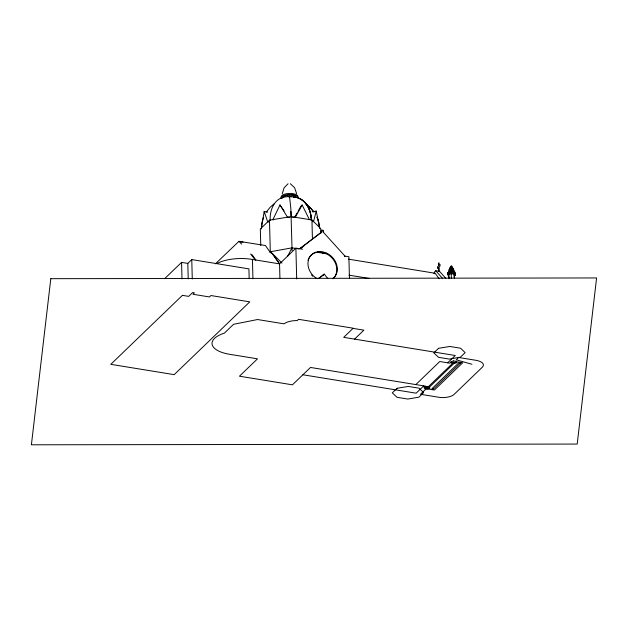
<?xml version="1.0" encoding="UTF-8"?>
<svg xmlns="http://www.w3.org/2000/svg" width="628" height="628" viewBox="0 0 628 628"><rect width="100%" height="100%" fill="white"/><g stroke="black" fill="none" stroke-linecap="round" stroke-linejoin="round"><path stroke-width="0.94" d="M270.205 220.467C269.624 211.275 273.368 200.065 283.118 197.302A6.79 2.826 -1.5 0 1 291.557 195.277L293.166 195.551A6.79 2.826 -1.5 0 1 296.165 197.255M261.405 228.953L261.79 223.152L263.422 217.492M282.231 193.809L284.099 187.756L288.071 183.753M261.444 226.049L261.546 225.169M261.468 227.87L264.168 211.503L267.701 212.076M312.179 211.848L316.222 211.055L313.545 221.543L312.634 221.723M434.019 273.769L434.6 271.893L435.777 270.762L439.6 271.382L445.856 278.463M284.115 211L279.986 204.948L272.921 219.588L273.235 219.973M287.679 256.169L292.012 247.848L298.716 248.939M294.854 216.99L297.123 212.908M298.033 211.267L300.757 206.361L302.154 205.011L309.4 219.565M302.154 205.011L295.341 217.28L292.664 217.296M266.248 212.138L270.181 207.248L274.467 203.496M164.614 278.699L181.563 262.386L187.811 263.399L191.768 259.592L248.916 268.886L249.175 278.581M282.003 198.377L283.118 197.302L289.508 196.258L296.479 197.388M292.271 195.402L292.946 194.751M320.814 233.365L320.688 228.482L311.935 219.981L291.188 216.605L269.475 220.153L260.322 228.969L260.761 245.572M269.844 251.836L292.012 247.848M279.931 278.353L279.554 263.87L295.89 248.139L302.508 249.214M321.285 230.688L321.874 230.123L323.059 230.319L323.608 232.517L344.984 256.122L348.885 256.758L349.443 278.118M321.874 230.123L321.897 231.214L320.814 231.693L321.316 231.771M322.478 230.876L323.059 230.319M321.395 231.135L320.837 232.721L299.886 248.719L303.874 246.129M322.996 232.046L323.577 231.489M318.192 251.765L317.611 252.323L326.12 253.712L326.701 253.147L322.918 251.867L319.103 251.577L315.539 252.291A16.053 13.282 46.1 0 0 315.075 277.364L317.203 278.683M322.91 275.378L324.205 274.138L327.824 278.494M344.403 256.679L344.984 256.122M354.569 339.12L363.887 330.147L353.014 328.381M439.6 271.382L439.262 271.704L439.137 266.876L440.055 265.989L440.016 264.435L439.098 265.314L439.035 262.794L438.407 263.391L438.477 265.919L437.488 266.869L437.535 268.549L438.517 267.599L438.619 271.367M415.83 384.587L439.765 361.532L449.829 363.172L450.912 362.121L454.735 362.749M423.743 385.875L416.144 393.191L302.9 374.767M447.678 362.819L455.276 355.503L343.697 337.354L353.195 328.209L298.536 319.314L297.248 320.555A14.02 5.833 -1.5 0 0 284.021 323.836L257.551 319.534L233.553 324.299L224.384 333.13A29.595 12.317 -1.5 0 0 212.225 344.843A29.595 12.317 -1.5 0 0 230.382 354.42L257.496 358.831L239.456 376.203L292.452 384.823L310.499 367.451L425.886 386.22L424.709 387.358L428.531 387.978L455.779 361.649L462.71 362.772L434.435 390.004L426.294 388.677M453.44 362.537L420.47 394.282L437.834 397.108A11.642 4.843 -1.5 0 0 454.028 394.463L482.304 367.231A12.953 5.393 -1.5 0 0 476.04 360.315L458.675 357.497L456.266 359.82L471.926 364.279M432.739 389.729L461.015 362.497M215.435 263.815L238.923 241.348L243.028 242.141M318.851 278.243L324.205 274.138M318.6 278.589L323.444 274.876M299.689 248.751L321.426 232.164M450.755 266.241L451.877 266.162L451.422 266.602C449.868 265.401 451.328 269.734 450.825 266.507M450.08 267.497L450.268 269.326L450.08 267.497L451.234 267.12L452.537 267.332L452.694 267.921M450.794 267.606L451.979 267.803L451.877 266.162M453.126 269.593L451.226 269.279L449.546 269.828L449.515 268.643L451.194 268.093L453.102 268.407L453.353 270.448L453.102 268.407M450.111 268.737L451.265 268.368L451.281 266.068M453.644 271.249L451.21 270.849L449.067 271.547L449.02 269.742L451.163 269.043L453.597 269.436L453.926 272.34L453.597 269.436M448.227 276.03L447.74 272.638L451.085 271.547L454.884 272.159L455.371 275.551L454.884 272.159M453.118 272.269L451.194 271.955L448.651 272.788L448.612 271.477L451.163 270.644L454.044 271.115L454.382 272.411M447.78 274.318L451.132 273.227L454.923 273.847M448.792 278.392L448.69 274.467L451.242 273.635L454.123 274.106L454.539 278.345M318.577 252.087L315.013 252.801A16.053 13.282 46.1 0 0 308.01 260.18M289.469 217.319L287.475 217.209L279.986 204.948M318.522 252.142L322.384 252.377L326.175 253.657A16.053 13.282 46.1 0 1 332.981 278.675M238.962 241.34L265.448 245.532L270.323 252.519L272.442 253.681L279.554 263.87L252.44 259.458A29.595 12.317 -1.5 0 0 216.778 263.579M268.588 222.022L267.685 221.88L264.168 211.503M348.383 259.152L435.204 273.274L439.082 278.746M348.98 275.158L369.272 278.455M460.183 363.298L458.558 363.039L431.946 388.661L433.571 388.928M241.136 241.984L238.954 241.388L241.67 244.104M322.329 252.432L326.12 253.712M298.339 198.032C307.186 201.423 311.245 211.385 311.182 220.302M290.348 183.737L294.595 187.701L296.644 193.73M270.291 251.404L281.98 263.108M435.777 270.762L442.654 278.549M313.89 211.903L309.73 207.161L306.087 204.163L309.706 207.185L313.906 211.895M250.619 253.995L255.298 259.921M252.009 254.63L255.886 260.016M272.45 253.838L279.554 263.87M289.508 196.258L290.866 208.943L292.083 250.588M318.113 219.902L316.999 217.139L318.922 222.728L319.613 228.506M449.515 268.643L449.742 269.498M449.02 269.742L449.303 270.833M448.69 274.467L449.106 278.706M447.74 272.638L448.18 274.342M316.222 211.055L319.487 227.32M311.025 217.437C310.46 208.653 305.161 199.508 296.165 197.341C306.417 199.531 311.527 210.655 311.37 220.334M290.968 211.479L291.141 217.045M454.044 271.115L454.075 272.426M454.123 274.106L454.225 278.031M452.537 267.332L452.576 268.58M451.194 268.093L451.194 271.955M451.242 273.635L451.367 278.542M451.085 271.547L451.132 273.227M322.643 252.535L322.659 253.147M311.935 219.981L312.454 239.511M295.89 248.139L296.691 278.926M269.475 220.153L270.323 252.519M252.44 259.458L252.943 278.699M191.768 259.592L192.278 278.981M187.811 263.399L188.219 278.918M181.563 262.386L181.994 278.871M326.701 253.147A16.053 13.282 46.1 0 1 332.84 278.722M312.673 276.194A16.053 13.282 46.1 0 1 311.551 274.946M288.087 196.854A6.79 2.826 -1.5 0 1 291.604 196.839M293.213 197.114A6.79 2.826 -1.5 0 1 294.571 197.553M281.085 198.071A8.47 3.525 -1.5 0 1 292.059 194.602L294.069 194.939A8.47 3.525 -1.5 0 1 298.017 197.977M281.258 197.891A8.47 3.525 -1.5 0 1 288.747 193.44A8.47 3.525 -1.5 0 1 297.986 196.886M50.805 278.683L31.4 444.797L577.203 444.067L596.6 277.953L50.805 278.683M182.426 295.348L110.787 364.334L174.192 374.649L249.779 301.856L210.929 295.537L209.462 296.95L192.945 294.265L194.413 292.852L192.631 292.562L188.675 296.369L182.426 295.348M397.061 388.285L392.312 392.853L397.045 397.304L407.808 399.055L418.876 397.179L423.625 392.602L419.088 388.19L408.318 386.44L397.061 388.285M438.564 348.312L433.815 352.881L438.548 357.332L449.31 359.083L460.387 357.206L465.128 352.63L460.591 348.218L449.829 346.468L438.564 348.312M453.526 360.919L450.975 361.752L451.312 363.047L454.201 363.518L456.744 362.686L456.407 361.39L453.526 360.919M426.632 386.463L424.088 387.295L424.426 388.591L427.307 389.062L429.85 388.23L429.521 386.934L426.632 386.463"/></g></svg>
